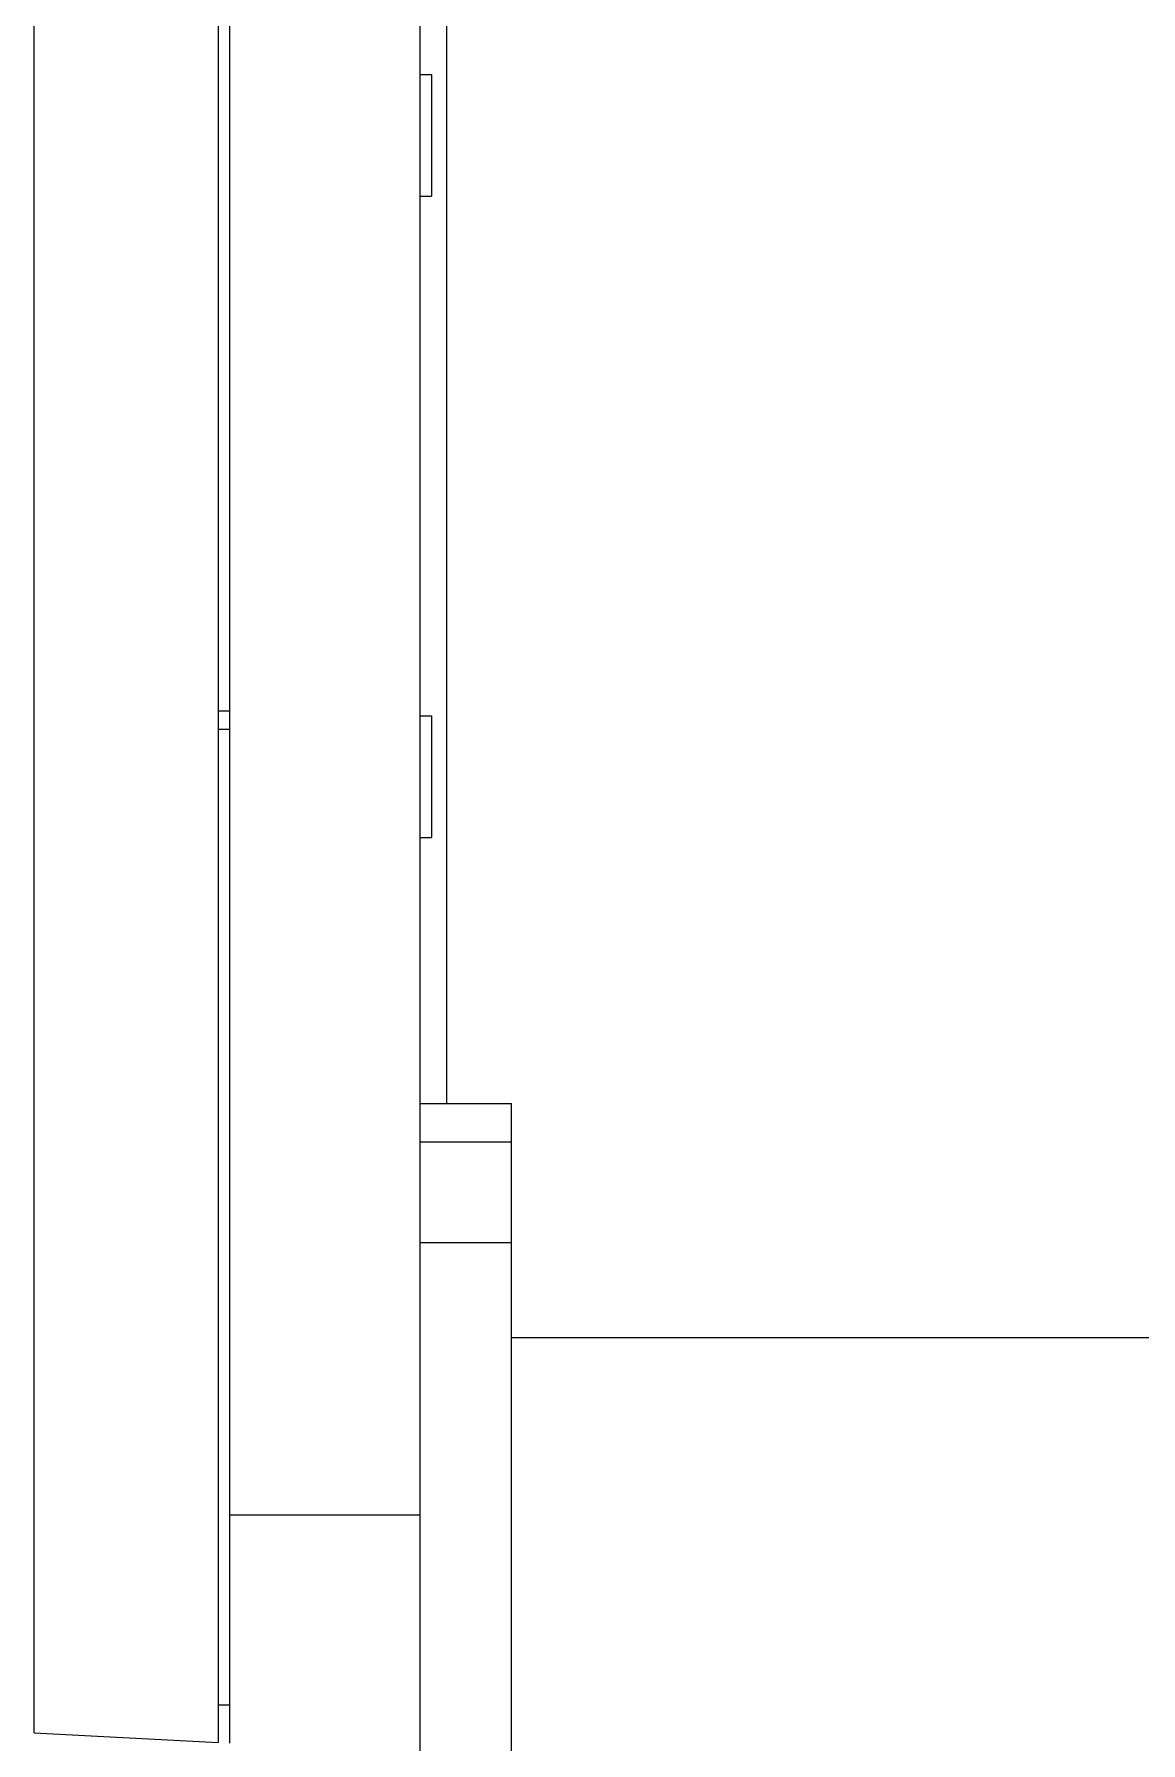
# Model space of a CAD drawing. Header units: millimetres. Extents: x 0 to 10500, y 0 to 7425.
# Drawn here: x 1948 to 2093.3, y 5033.2 to 5257.6 of the extents above; entities that cross this region are included whole.
import ezdxf

# ---------------------------------------------------------------- set-up
doc = ezdxf.new("R2010")
doc.units = ezdxf.units.MM
doc.header["$LTSCALE"] = 577.5
doc.layers.get('0').update_dxf_attribs({"linetype": 'CONTINUOUS'})
doc.layers.add('02___PRT_ALL_AXES', color=7, linetype='CONTINUOUS')
doc.layers.add('AXES', color=7, linetype='CONTINUOUS')

msp = doc.modelspace()

# ---------------------------------------------------------------- linework, layer by layer
at = {"color": 7, "linetype": 'Continuous'}
for p, q in [((1947.99, 5034.54), (1947.99, 5582.8)), ((1972.14, 5546.23), (1972.14, 5033.28)), ((2002.15, 5117.17), (2002.15, 5286.84)), ((1998.64, 5117.17), (2010.64, 5117.17)), ((2010.64, 4957.17), (2010.64, 5117.17)), ((1998.64, 5112.14), (2010.64, 5112.14)), ((2010.64, 5098.89), (1998.64, 5098.89)), ((1998.64, 5037.57), (1998.64, 5003.17)), ((1947.99, 5034.54), (1972.14, 5033.28))]:
    msp.add_line(p, q, dxfattribs=at)
at = {"layer": '02___PRT_ALL_AXES', "color": 7, "linetype": 'Continuous'}
for p, q in [((1998.64, 5252.32), (2000.14, 5252.32)), ((2000.14, 5252.32), (2000.14, 5236.32)), ((1998.64, 5236.32), (2000.14, 5236.32)), ((1998.64, 5168.11), (2000.14, 5168.11)), ((2000.14, 5168.11), (2000.14, 5152.11)), ((1998.64, 5152.11), (2000.14, 5152.11)), ((2010.64, 5086.47), (3314.65, 5086.47))]:
    msp.add_line(p, q, dxfattribs=at)
at = {"layer": 'AXES', "color": 7, "linetype": 'Continuous'}
for p, q in [((1973.64, 5546.17), (1973.64, 5033.17)), ((1998.64, 5546.17), (1998.64, 5037.57)), ((1973.64, 5168.69), (1972.14, 5168.69)), ((1973.64, 5166.29), (1972.14, 5166.29)), ((1973.64, 5063.17), (1998.64, 5063.17)), ((1973.64, 5038.17), (1972.14, 5038.17))]:
    msp.add_line(p, q, dxfattribs=at)

doc.saveas('drawing.dxf')
